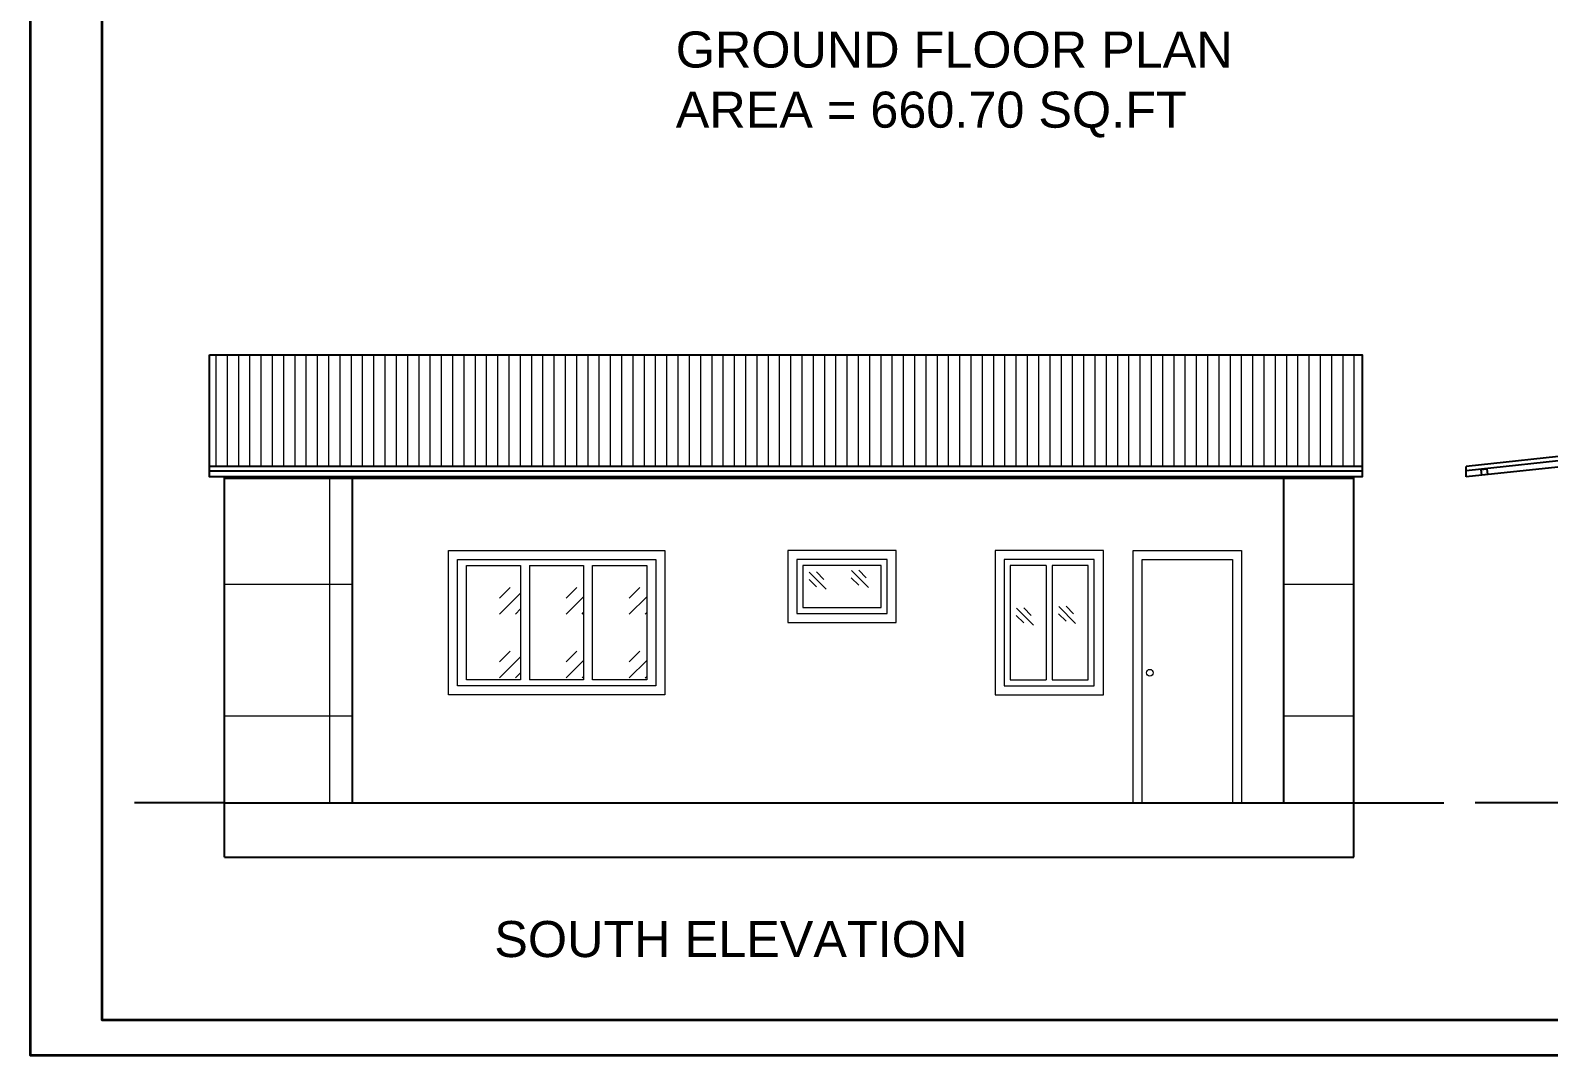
# Model space of a CAD drawing. Header units: inches. Extents: x 45643 to 78083, y -17830 to -3084.
# Drawn here: x 53700 to 54205, y -17613 to -17272 of the extents above; entities that cross this region are included whole.
import ezdxf

# ---------------------------------------------------------------- set-up
doc = ezdxf.new("R2010")
doc.units = ezdxf.units.IN
doc.header["$MEASUREMENT"] = 0
for name, color, linetype, lineweight in [('A_hatch', 253, 'Continuous', 5), ('door', 3, 'Continuous', 13), ('steps', 253, 'Continuous', 20)]:
    doc.layers.add(name, color=color, linetype=linetype, lineweight=lineweight)
doc.layers.add('Normal Wall', color=7, linetype='Continuous', lineweight=35, true_color=0xffaf89)
doc.layers.add('PDF_Text', color=7, linetype='Continuous')
doc.styles.add('PDF Arial', font='arial.ttf')
pattern_1 = [(90, (-3644.04, 0), (-43.75, 0), []), (180, (-3644.04, 0), (-4e-15, -43.75), [])]

msp = doc.modelspace()

# ---------------------------------------------------------------- hatches: boundary and pattern name
at = {"layer": 'A_hatch', "ltscale": 5}
h = msp.add_hatch(dxfattribs=at)
h.set_pattern_fill('ANSI37', color=11, scale=350, angle=45)
h.set_pattern_definition(pattern_1)
h.paths.add_polyline_path([(53807.18, -17420.95), (53764.69, -17420.95), (53764.69, -17528.95), (53807.18, -17528.95)])
h = msp.add_hatch(dxfattribs=at)
h.set_pattern_fill('ANSI37', color=11, scale=350, angle=45)
h.set_pattern_definition(pattern_1)
h.paths.add_polyline_path([(54140.45, -17420.95), (54117.08, -17420.95), (54117.08, -17528.95), (54140.45, -17528.95)])
at = {"layer": 'door', "ltscale": 0.5}
h = msp.add_hatch(dxfattribs=at)
h.set_pattern_fill('GOST_GLASS', color=256, scale=2.5)
h.set_pattern_definition([(45, (-308656.302, 13186.921), (21.21320344, 0), [12.5, -17.5]), (45, (-308650.999, 13186.921), (21.21320344, 0), [5, -25]), (45, (-308656.302, 13192.225), (21.21320344, 0), [5, -25])])
h.paths.add_polyline_path([(53863.16, -17449.95), (53845.16, -17449.95), (53845.16, -17487.95), (53863.16, -17487.95)])
h = msp.add_hatch(dxfattribs=at)
h.set_pattern_fill('GOST_GLASS', color=256, scale=2.5)
h.set_pattern_definition([(45, (-308655.302, 13186.921), (21.21320344, 0), [12.5, -17.5]), (45, (-308649.999, 13186.921), (21.21320344, 0), [5, -25]), (45, (-308655.302, 13192.225), (21.21320344, 0), [5, -25])])
h.paths.add_polyline_path([(53866.16, -17487.95), (53884.16, -17487.95), (53884.16, -17449.95), (53866.16, -17449.95)])
h = msp.add_hatch(dxfattribs=at)
h.set_pattern_fill('GOST_GLASS', color=256, scale=2.5)
h.set_pattern_definition([(45, (-308634.302, 13186.921), (21.21320344, 0), [12.5, -17.5]), (45, (-308628.999, 13186.921), (21.21320344, 0), [5, -25]), (45, (-308634.302, 13192.225), (21.21320344, 0), [5, -25])])
h.paths.add_polyline_path([(53887.16, -17487.95), (53905.16, -17487.95), (53905.16, -17449.95), (53887.16, -17449.95)])
at = {"layer": 'steps', "ltscale": 0.3}
h = msp.add_hatch(dxfattribs=at)
h.set_pattern_fill('ANSI31', scale=30, angle=45)
h.set_pattern_definition([(90, (1618.1305, -2898.2812), (-3.75, 0), [])])
h.paths.add_polyline_path([(54143.23, -17416.99), (54143.23, -17379.86), (53759.64, -17379.86), (53759.64, -17416.99)])

# ---------------------------------------------------------------- linework, layer by layer
for p, q in [((54521.39, -17379.86), (54177.88, -17416.99)), ((54521.39, -17381.37), (54177.88, -17418.5)), ((54521.39, -17383.38), (54177.88, -17420.51)), ((54143.23, -17416.99), (53759.64, -17416.99)), ((53759.64, -17418.5), (54143.23, -17418.5)), ((53764.69, -17528.95), (53764.69, -17420.51)), ((53807.18, -17420.51), (53807.18, -17528.95)), ((54117.08, -17420.51), (54117.08, -17528.95)), ((54140.45, -17416.95), (54140.45, -17416.95)), ((54140.45, -17528.95), (54140.45, -17420.51)), ((54177.88, -17420.51), (54177.88, -17416.99)), ((53764.69, -17420.95), (54140.45, -17420.95)), ((53764.69, -17528.95), (53734.69, -17528.95)), ((53764.69, -17528.95), (54140.45, -17528.95)), ((53764.69, -17546.95), (53764.69, -17528.95)), ((54140.45, -17528.95), (54170.45, -17528.95)), ((54140.45, -17546.95), (54140.45, -17528.95)), ((54210.88, -17528.95), (54180.88, -17528.95)), ((53764.69, -17546.95), (54140.45, -17546.95))]:
    msp.add_line(p, q)
for points in [[(53759.64, -17379.86), (54143.23, -17379.86), (54143.23, -17420.51), (53759.64, -17420.51)], [(54185, -17419.74), (54183.01, -17419.96), (54182.8, -17417.97), (54184.78, -17417.75)]]:
    msp.add_lwpolyline(points, close=True)
at = {"layer": 'door', "ltscale": 0.5}
for p, q in [((53863.16, -17449.95), (53863.16, -17487.95)), ((53866.16, -17449.95), (53866.16, -17487.95)), ((53887.16, -17487.95), (53887.16, -17449.95)), ((54038.11, -17449.95), (54038.11, -17487.95)), ((54040.11, -17449.95), (54040.11, -17487.95)), ((53959.17, -17454.58), (53961.69, -17457.04)), ((53959.22, -17452.14), (53964.87, -17457.79)), ((53961.65, -17452.09), (53964.12, -17454.61)), ((53973.23, -17454.03), (53975.76, -17456.5)), ((53973.28, -17451.6), (53978.93, -17457.24)), ((53975.72, -17451.54), (53978.19, -17454.07)), ((54028.18, -17464.14), (54033.84, -17469.79)), ((54030.62, -17464.09), (54033.09, -17466.61)), ((54042.2, -17466.03), (54044.73, -17468.5)), ((54042.25, -17463.6), (54047.9, -17469.24)), ((54044.69, -17463.54), (54047.15, -17466.07)), ((54028.13, -17466.58), (54030.66, -17469.04))]:
    msp.add_line(p, q, dxfattribs=at)
for points in [[(53911.16, -17492.95), (53839.16, -17492.95), (53839.16, -17444.95), (53911.16, -17444.95)], [(53952.14, -17468.95), (53988.14, -17468.95), (53988.14, -17444.95), (53952.14, -17444.95)], [(54021.11, -17492.95), (54057.11, -17492.95), (54057.11, -17444.95), (54021.11, -17444.95)], [(53908.16, -17489.95), (53842.16, -17489.95), (53842.16, -17447.95), (53908.16, -17447.95)], [(53955.14, -17465.95), (53985.14, -17465.95), (53985.14, -17447.95), (53955.14, -17447.95)], [(53983.14, -17449.95), (53957.14, -17449.95), (53957.14, -17463.95), (53983.14, -17463.95)], [(54024.11, -17489.95), (54054.11, -17489.95), (54054.11, -17447.95), (54024.11, -17447.95)]]:
    msp.add_lwpolyline(points, close=True, dxfattribs=at)
for points in [[(53863.16, -17487.95), (53845.16, -17487.95), (53845.16, -17449.95), (53863.16, -17449.95)], [(53866.16, -17449.95), (53884.16, -17449.95), (53884.16, -17487.95), (53866.16, -17487.95)], [(53887.16, -17449.95), (53905.16, -17449.95), (53905.16, -17487.95), (53887.16, -17487.95)], [(54038.11, -17449.95), (54026.11, -17449.95), (54026.11, -17487.95), (54038.11, -17487.95)], [(54040.11, -17487.95), (54052.11, -17487.95), (54052.11, -17449.95), (54040.11, -17449.95)]]:
    msp.add_lwpolyline(points, dxfattribs=at)
msp.add_circle((54072.59, -17485.64), 1.12, dxfattribs=at)
at = {"layer": 'Normal Wall'}
for points in [[(53700.05, -16862.5), (54758.06, -16862.5), (54758.06, -17613.03), (53700.05, -17613.03)], [(53700.05, -16862.5), (54758.06, -16862.5), (54758.06, -17613.03), (53700.05, -17613.03)], [(54746.15, -16874.41), (53723.87, -16874.41), (53723.87, -17601.12), (54746.15, -17601.12)], [(54746.15, -16874.41), (53723.87, -16874.41), (53723.87, -17601.12), (54746.15, -17601.12)]]:
    msp.add_lwpolyline(points, close=True, dxfattribs=at)
at = {"layer": 'steps', "color": 7, "ltscale": 0.3}
for p, q in [((54067.08, -17528.95), (54067.08, -17444.95)), ((54067.08, -17444.95), (54103.08, -17444.95)), ((54103.08, -17444.95), (54103.08, -17528.95)), ((54070.08, -17528.95), (54070.08, -17447.95)), ((54070.08, -17447.95), (54100.08, -17447.95)), ((54100.08, -17447.95), (54100.08, -17528.95))]:
    msp.add_line(p, q, dxfattribs=at)

# ---------------------------------------------------------------- texts
at = {"layer": 'PDF_Text', "char_height": 12, "attachment_point": 7, "style": 'PDF Arial'}
for s, insert in [('GROUND FLOOR PLAN\\PAREA = 660.70 SQ.FT', (53914.82, -17307.6)), ('SOUTH ELEVATION', (53854.43, -17580.41))]:
    msp.add_mtext(s, dxfattribs=dict(at, insert=insert))

doc.saveas('drawing.dxf')
